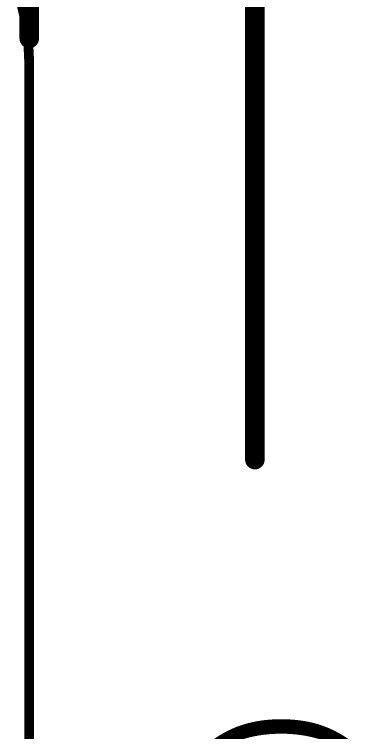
# Model space of a CAD drawing. Header units: inches. Extents: x -3 to 177, y -3 to 61.
# Drawn here: x 22.31 to 26.78, y 15.83 to 25.13 of the extents above; entities that cross this region are included whole.
import ezdxf

# ---------------------------------------------------------------- set-up
doc = ezdxf.new("R2010")
doc.units = ezdxf.units.IN
doc.layers.add('Board Outline', color=216, linetype='Continuous')
doc.layers.add('Dimension', color=6, linetype='Continuous')
doc.styles.add('Arial', font='', dxfattribs={"height": 0.2})
doc.styles.get('Arial').set_extended_font_data('Arial')

msp = doc.modelspace()

# ---------------------------------------------------------------- linework, layer by layer
at = {"layer": 'Board Outline', "const_width": 0.127}
msp.add_lwpolyline([(19.4999991, 27.50000596, -0.4142135623730987), (22.50000326, 24.50000688)], format="xyb", dxfattribs=at)
msp.add_lwpolyline([(22.50000072, 0.50000154), (22.50000072, 24.50000434)], dxfattribs=at)
at = {"layer": 'Board Outline', "const_width": 0.0635}
for points in [[(22.46825072, 24.50000434, 1), (22.53175072, 24.50000434, 1)], [(22.46825326, 24.50000688, 1), (22.53175326, 24.50000688, 1)]]:
    msp.add_lwpolyline(points, format="xyb", close=True, dxfattribs=at)
at = {"layer": 'Dimension', "const_width": 0.254}
for points in [[(22.50000326, 24.81750434), (22.50000326, 30.9842027)], [(25.4254, 19.35578298), (25.4254, 27.50000596)]]:
    msp.add_lwpolyline(points, dxfattribs=at)
at = {"layer": 'Dimension', "const_width": 0.127}
for points in [[(22.43650326, 24.81750434, 1), (22.56350326, 24.81750434, 1)], [(25.3619, 19.35578298, 1), (25.4889, 19.35578298, 1)]]:
    msp.add_lwpolyline(points, format="xyb", close=True, dxfattribs=at)

# ---------------------------------------------------------------- texts
at = {"layer": 'Dimension', "style": 'Arial'}
msp.add_text('30.00 (mm)', height=1.524, rotation=90, dxfattribs=at).set_placement((26.33955362, 5.23782036))

doc.saveas('drawing.dxf')
